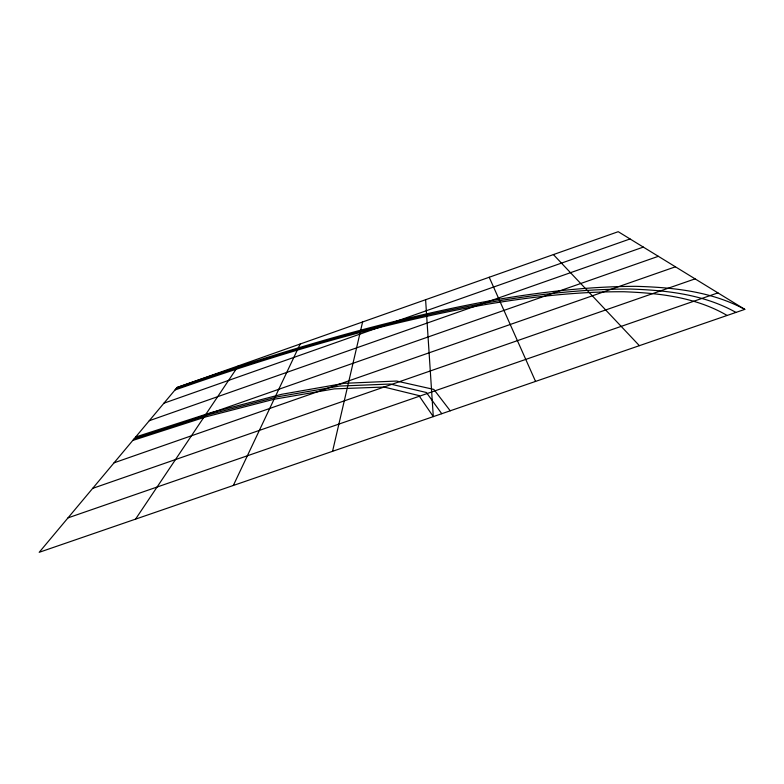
<?xml version="1.0" encoding="UTF-8"?>
<svg xmlns="http://www.w3.org/2000/svg" width="784" height="784" viewBox="0 0 784 784"><rect width="100%" height="100%" fill="white"/><g stroke="black" fill="none" stroke-linecap="round" stroke-linejoin="round"><path stroke-width="1.18" d="M332.563 451.31L362.6 321.969M233.328 485.472L300.174 344.019M135.544 519.135L238.336 365.854M177.066 387.492L39.2 552.308L744.8 309.376L618.223 231.692L177.066 387.492C280.907 351.154 386.698 319.441 495.086 299.87C541.666 291.962 588.706 286.444 636.01 286.336C673.289 287.395 711.451 291.364 744.8 309.376M163.944 403.182L630.052 238.953M149.283 420.714L643.331 247.097M658.344 256.309L132.78 440.441L206.182 416.774L274.077 399.252L334.366 388.874L384.052 387.041L418.93 395.577L433.297 416.627L425.604 299.713M114.072 462.805L675.445 266.805M92.688 488.363L695.094 278.869M68.002 517.871L717.938 292.883M176.028 388.737C278.908 352.741 383.729 321.332 491.137 302.065C537.02 294.333 583.365 288.963 629.954 289.031C666.351 290.237 703.66 294.265 735.951 312.414M174.979 389.991C276.899 354.348 380.73 323.233 487.158 304.261C532.356 296.715 578.004 291.491 623.888 291.746C659.403 293.089 695.878 297.175 727.121 315.462M135.671 436.982L211.415 412.521L281.681 394.293L344.401 383.307L396.577 381.044L433.846 389.423L450.232 410.796M134.231 438.697L208.809 414.638L277.899 396.763L339.403 386.081L390.334 384.033L426.398 392.5L441.755 413.707M553.406 254.584L639.381 345.666M489.206 277.252L535.55 381.416"/></g></svg>
